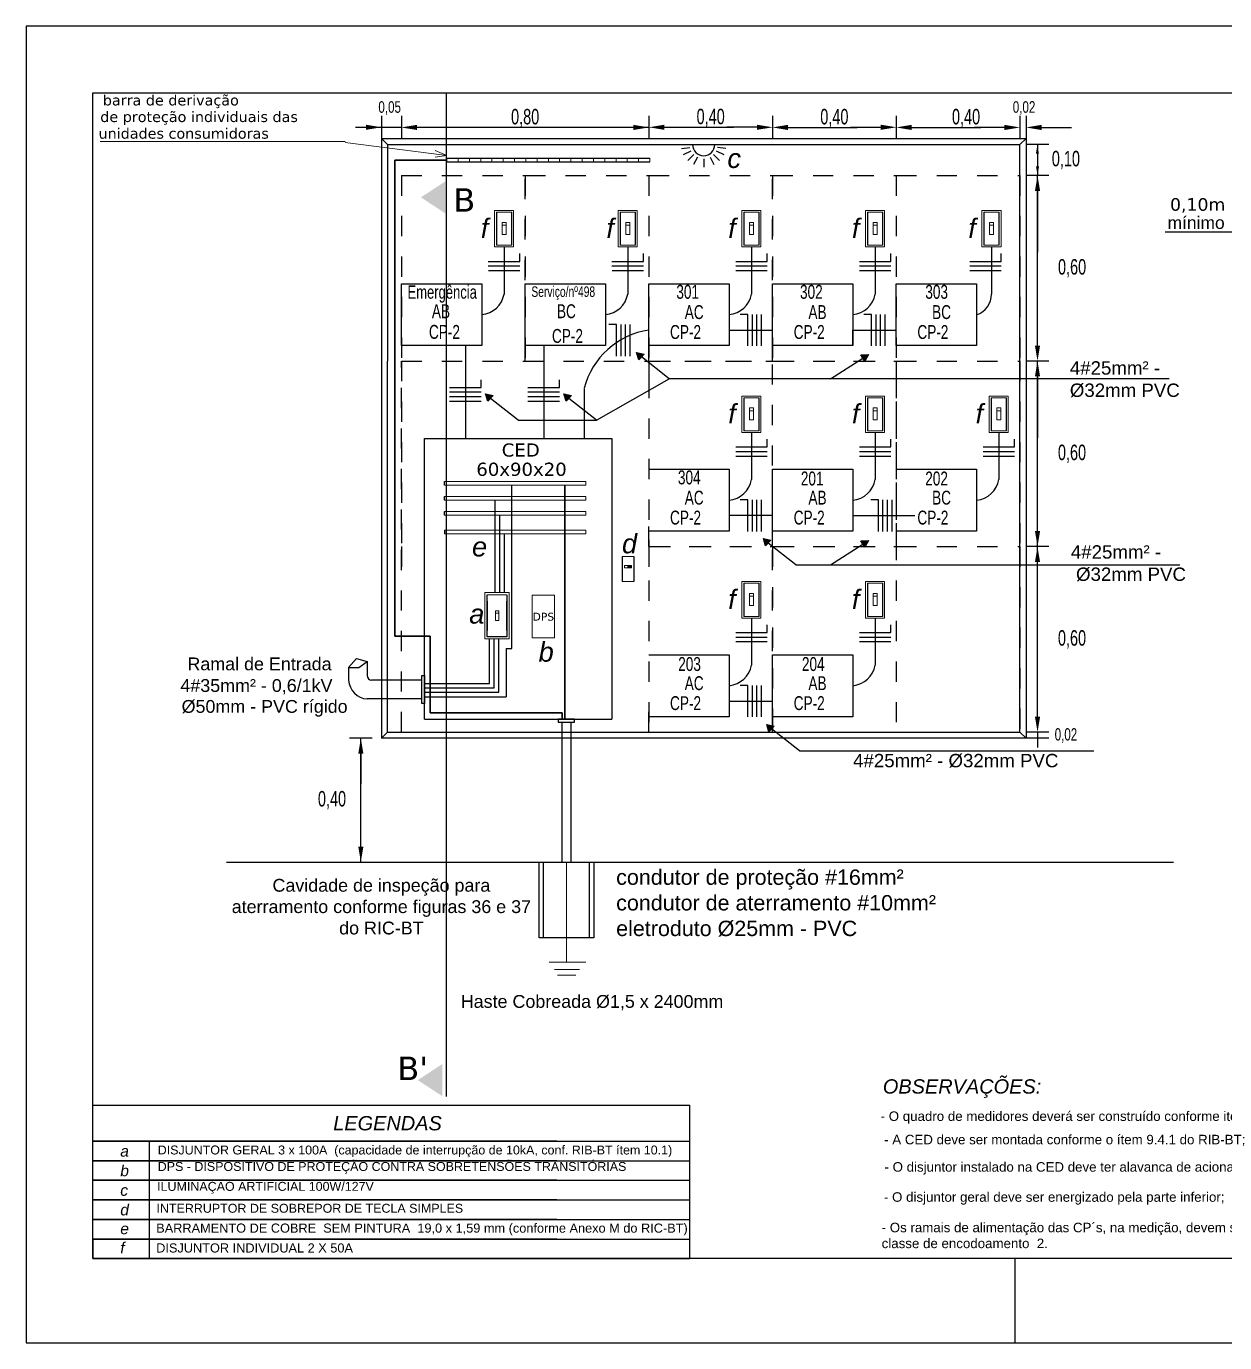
# Model space of a CAD drawing. Header units: millimetres. Extents: x 634 to 830, y -342 to -254.
# Drawn here: x 760.82 to 766.74, y -319.77 to -313.27 of the extents above; entities that cross this region are included whole.
import ezdxf

# ---------------------------------------------------------------- set-up
doc = ezdxf.new("R2010")
doc.units = ezdxf.units.MM
doc.linetypes.add('ACAD_ISO07W100', pattern=[3, 0, -3])
doc.linetypes.add('ACAD_ISO10W100', pattern=[18, 12, -3, 0, -3])
for name, color, linetype in [('ALTERAÇÕES', 6, 'Continuous'), ('ALVENARIA', 5, 'Continuous'), ('caixas', 3, 'Continuous'), ('DIVISA', 1, 'Continuous'), ('ELÉTRICA', 7, 'Continuous'), ('ESTRADA', 1, 'Continuous'), ('FONE', 6, 'Continuous'), ('FORMATO', 5, 'Continuous'), ('INFORM', 4, 'Continuous'), ('LPROJETO', 7, 'ACAD_ISO07W100'), ('MEIOFIO', 2, 'Continuous'), ('PENA01', 1, 'Continuous'), ('PENA6', 5, 'Continuous'), ('Pl-fone´TV-alarme', 3, 'Continuous'), ('TEXTO', 2, 'Continuous')]:
    doc.layers.add(name, color=color, linetype=linetype)
doc.styles.add('ISO9', font='simplex')
doc.styles.add('ROMANS', font='', dxfattribs={"width": 0.7, "height": 0.8})
doc.styles.get("Standard").update_dxf_attribs({"font": 'verdana.ttf'})
doc.styles.get('ROMANS').set_extended_font_data('Benguiat Frisky')

msp = doc.modelspace()

# ---------------------------------------------------------------- hatches: boundary and pattern name
at = {"layer": 'DIVISA', "linetype": 'ACAD_ISO10W100'}
for points in [[(763.8321, -314.879), (763.8693, -314.8874), (763.8435, -314.9154)], [(764.9777, -314.8888), (764.9599, -314.9225), (764.9396, -314.8903)], [(763.0863, -315.0835), (763.1235, -315.0918), (763.0977, -315.1199)], [(763.4737, -315.0835), (763.5109, -315.0918), (763.4851, -315.1199)], [(764.4584, -315.7979), (764.4956, -315.8062), (764.4698, -315.8342)], [(764.9777, -315.8076), (764.9599, -315.8413), (764.9396, -315.8091)], [(764.4749, -316.7159), (764.5121, -316.7243), (764.4863, -316.7523)]]:
    msp.add_hatch(color=7, dxfattribs=at).paths.add_polyline_path(points)
at = {"layer": 'ELÉTRICA'}
msp.add_hatch(color=7, dxfattribs=at).paths.add_polyline_path([(763.8065, -315.931), (763.7898, -315.931), (763.7898, -315.9421), (763.8065, -315.9421)])
at = {"layer": 'PENA6'}
for points in [[(762.7675, -314.1133), (762.8887, -314.1929), (762.8887, -314.0337)], [(762.7518, -318.4723), (762.873, -318.5519), (762.873, -318.3927)]]:
    msp.add_hatch(color=253, dxfattribs=at).paths.add_polyline_path(points)

# ---------------------------------------------------------------- linework, layer by layer
at = {"color": 253}
msp.add_line((762.8917, -313.596), (762.8917, -318.5538), dxfattribs=at)
at = {"color": 7}
for p, q in [((762.5719, -313.7114), (762.5719, -313.8245)), ((762.5719, -313.7114), (762.5719, -313.8245)), ((762.6712, -313.7114), (762.6712, -313.8245)), ((762.6712, -313.7114), (762.6712, -313.8245)), ((763.8929, -313.7107), (763.8929, -313.8238)), ((764.5037, -313.7107), (764.5037, -313.8238)), ((765.1146, -313.7107), (765.1146, -313.8238)), ((765.7254, -313.7114), (765.7254, -313.8245)), ((765.7254, -313.7114), (765.7254, -313.8245)), ((765.7254, -313.7114), (765.7254, -313.8245)), ((765.756, -313.7114), (765.756, -313.8245)), ((762.5719, -313.822), (762.5719, -316.7846)), ((762.5719, -313.822), (765.756, -313.822)), ((763.8929, -313.7687), (762.7476, -313.768)), ((763.9693, -313.7672), (764.311, -313.7672)), ((764.4274, -313.7672), (764.2788, -313.7672)), ((764.5801, -313.768), (764.9219, -313.768)), ((765.0382, -313.768), (764.8896, -313.768)), ((765.1909, -313.768), (765.5327, -313.768)), ((765.6491, -313.768), (765.5005, -313.768)), ((765.756, -313.822), (765.756, -316.7846)), ((765.8323, -313.768), (765.9809, -313.768)), ((762.6024, -313.8525), (763.2821, -313.8525)), ((763.2821, -313.8525), (763.8929, -313.8525)), ((763.8929, -313.8525), (764.5037, -313.8525)), ((764.0548, -313.8728), (764.0955, -313.8663)), ((764.0647, -313.9024), (764.1015, -313.8837)), ((764.2262, -313.8837), (764.263, -313.9024)), ((764.2729, -313.8728), (764.2322, -313.8663)), ((764.5037, -313.8525), (765.1146, -313.8525)), ((765.1146, -313.8525), (765.7254, -313.8525)), ((765.7254, -316.754), (765.7254, -313.8525)), ((765.8684, -313.8525), (765.7553, -313.8525)), ((765.8684, -313.8525), (765.7553, -313.8525)), ((765.8684, -313.8525), (765.7553, -313.8525)), ((765.8125, -313.8525), (765.8125, -314.0052)), ((762.8953, -313.9199), (763.898, -313.9199)), ((762.8953, -313.9379), (763.898, -313.9379)), ((764.1146, -313.9018), (764.0854, -313.931)), ((764.1326, -313.9148), (764.1139, -313.9516)), ((764.1639, -313.9222), (764.1639, -313.9635)), ((764.1951, -313.9148), (764.2138, -313.9516)), ((764.2131, -313.9018), (764.2423, -313.931)), ((765.8125, -313.9289), (765.8125, -314.0052)), ((765.8691, -314.0052), (765.756, -314.0052)), ((765.8691, -314.0052), (765.756, -314.0052)), ((765.8125, -314.8451), (765.8125, -314.0052)), ((765.8125, -314.0816), (765.8125, -314.1579)), ((765.8125, -314.0816), (765.8125, -314.3843)), ((763.1777, -314.3583), (763.1777, -314.5906)), ((763.7886, -314.3583), (763.7886, -314.5906)), ((764.3994, -314.3583), (764.3994, -314.5906)), ((765.0103, -314.3583), (765.0103, -314.5906)), ((765.5852, -314.3583), (765.5852, -314.5906)), ((762.6712, -314.8451), (762.6712, -314.5397)), ((762.6712, -314.5397), (763.0683, -314.5397)), ((762.6712, -314.8451), (762.6712, -314.5397)), ((763.0683, -314.5397), (763.0683, -314.8451)), ((763.2821, -314.8451), (763.2821, -314.5397)), ((763.2821, -314.5397), (763.6791, -314.5397)), ((763.6791, -314.5397), (763.6791, -314.8451)), ((763.8929, -314.8451), (763.8929, -314.5397)), ((763.8929, -314.5397), (764.2899, -314.5397)), ((764.2899, -314.5397), (764.2899, -314.8451)), ((764.5037, -314.8451), (764.5037, -314.5397)), ((764.5037, -314.5397), (764.9008, -314.5397)), ((764.9008, -314.5397), (764.9008, -314.8451)), ((765.1146, -314.8451), (765.1146, -314.5397)), ((765.1146, -314.5397), (765.5116, -314.5397)), ((765.5116, -314.5397), (765.5116, -314.8451)), ((765.7254, -314.8451), (765.7254, -314.5397)), ((765.7254, -314.8451), (765.7254, -314.5397)), ((764.2899, -314.7688), (764.5037, -314.7688)), ((764.9008, -314.8451), (764.9008, -314.7688)), ((764.9008, -314.7688), (765.1146, -314.7688)), ((763.0683, -314.8451), (762.6712, -314.8451)), ((762.9867, -314.8451), (762.9867, -315.3033)), ((763.6791, -314.8451), (763.2821, -314.8451)), ((763.3737, -314.8451), (763.3737, -315.3033)), ((764.2899, -314.8451), (763.8929, -314.8451)), ((764.9008, -314.8451), (764.5037, -314.8451)), ((765.5116, -314.8451), (765.1146, -314.8451)), ((765.5116, -314.8451), (765.4353, -314.8451)), ((765.8691, -314.9215), (765.756, -314.9215)), ((765.8125, -315.8378), (765.8125, -314.9215)), ((765.8125, -314.9978), (765.8125, -315.3005)), ((763.5737, -315.0563), (763.5737, -315.3033)), ((762.7856, -315.3033), (763.71, -315.3033)), ((762.7856, -315.3033), (763.71, -315.3033)), ((763.7103, -315.3033), (763.7103, -316.6777)), ((763.7103, -315.3033), (763.7103, -316.6899)), ((764.3994, -315.2746), (764.3994, -315.5068)), ((765.0103, -315.2746), (765.0103, -315.5068)), ((765.6211, -315.2746), (765.6211, -315.5068)), ((762.8843, -315.5344), (762.8843, -315.516)), ((763.8929, -315.456), (764.2899, -315.456)), ((764.2899, -315.456), (764.2899, -315.7614)), ((764.5037, -315.7614), (764.5037, -315.456)), ((764.5037, -315.456), (764.9008, -315.456)), ((764.9008, -315.456), (764.9008, -315.7614)), ((765.1146, -315.456), (765.5116, -315.456)), ((765.5116, -315.456), (765.5116, -315.7614)), ((765.7254, -315.7614), (765.7254, -315.456)), ((762.8843, -315.6083), (762.8843, -315.59)), ((762.8843, -315.6823), (762.8843, -315.6639)), ((764.5037, -315.685), (764.2899, -315.685)), ((764.9008, -315.685), (765.2059, -315.685)), ((762.8843, -315.7562), (762.8843, -315.7746)), ((764.2899, -315.7614), (763.8929, -315.7614)), ((764.9008, -315.7614), (764.5037, -315.7614)), ((765.5116, -315.7614), (765.1146, -315.7614)), ((765.8691, -315.8378), (765.756, -315.8378)), ((765.8125, -316.6777), (765.8125, -315.8378)), ((763.8182, -315.8874), (763.8182, -316.0099)), ((763.7898, -315.931), (763.7898, -315.9421)), ((764.6197, -315.928), (766.5151, -315.928)), ((764.3994, -316.1908), (764.3994, -316.4231)), ((765.0103, -316.1908), (765.0103, -316.4231)), ((762.41, -316.4346), (762.4493, -316.3907)), ((762.4493, -316.3907), (762.5025, -316.4052)), ((762.4606, -316.4346), (762.5025, -316.4052)), ((763.8929, -316.3722), (764.2899, -316.3722)), ((764.2899, -316.3722), (764.2899, -316.6777)), ((764.5037, -316.6777), (764.5037, -316.3722)), ((764.5037, -316.3722), (764.9008, -316.3722)), ((764.9008, -316.3722), (764.9008, -316.6777)), ((765.7254, -316.6777), (765.7254, -316.3722)), ((762.41, -316.4346), (762.4606, -316.4346)), ((764.2899, -316.6013), (764.5037, -316.6013)), ((765.8125, -316.6777), (765.8125, -316.6013)), ((764.2899, -316.6777), (763.8929, -316.6777)), ((764.9008, -316.6777), (764.5037, -316.6777)), ((762.7856, -316.6899), (763.7103, -316.6899)), ((762.5271, -316.7846), (762.414, -316.7846)), ((762.5271, -316.7846), (762.414, -316.7846)), ((762.5271, -316.7846), (762.414, -316.7846)), ((762.5271, -316.7846), (762.414, -316.7846)), ((762.4706, -317.3954), (762.4706, -316.7846)), ((765.756, -316.7846), (762.5719, -316.7846)), ((762.6024, -316.754), (763.8929, -316.754)), ((763.2821, -316.754), (763.8929, -316.754)), ((763.8855, -316.754), (763.8931, -316.754)), ((765.1146, -316.754), (765.7254, -316.754)), ((765.8691, -316.754), (765.756, -316.754)), ((765.8691, -316.7846), (765.756, -316.7846)), ((765.8125, -316.754), (765.8125, -316.8304)), ((762.4706, -316.8609), (762.4706, -316.9373)), ((762.4706, -316.8609), (762.4706, -317.0095)), ((764.6362, -316.8461), (766.0905, -316.8461)), ((761.8078, -317.3954), (766.4842, -317.3954)), ((763.3519, -317.7695), (763.3519, -317.3954)), ((763.3729, -317.7695), (763.3729, -317.3954)), ((763.6001, -317.7695), (763.6001, -317.3954)), ((763.6212, -317.3954), (763.6212, -317.7695)), ((763.6212, -317.7695), (763.3519, -317.7695)), ((761.1474, -318.774), (761.1474, -318.5958)), ((761.1474, -318.5958), (764.0961, -318.5958)), ((763.4381, -318.774), (761.1474, -318.774)), ((761.1474, -318.774), (764.0961, -318.774)), ((761.1474, -318.8706), (761.1474, -318.774)), ((761.4244, -318.774), (761.4244, -319.3475)), ((763.4381, -318.8706), (761.1474, -318.8706)), ((761.1474, -318.8706), (764.0961, -318.8706)), ((761.1474, -318.9672), (761.1474, -318.8706)), ((763.4381, -318.9672), (761.1474, -318.9672)), ((761.1474, -318.9672), (764.0961, -318.9672)), ((761.1474, -319.0638), (761.1474, -318.9672)), ((763.4381, -319.0638), (761.1474, -319.0638)), ((761.1474, -319.0638), (764.0961, -319.0638)), ((761.1474, -319.1604), (761.1474, -319.0638)), ((763.4381, -319.1604), (761.1474, -319.1604)), ((761.1474, -319.1604), (764.0961, -319.1604)), ((761.1474, -319.257), (761.1474, -319.1604)), ((763.4381, -319.257), (761.1474, -319.257)), ((761.1474, -319.257), (764.0961, -319.257)), ((761.1474, -319.257), (761.1474, -319.3536)), ((761.1474, -319.3536), (764.0961, -319.3536))]:
    msp.add_line(p, q, dxfattribs=at)
at = {"color": 0}
for p, q in [((762.6712, -313.768), (762.4441, -313.768)), ((765.7254, -313.8525), (765.756, -313.822)), ((763.635, -315.2137), (763.9935, -315.0092)), ((766.4628, -315.0092), (763.9935, -315.0092)), ((763.2477, -315.2137), (763.635, -315.2137)), ((762.5719, -316.7846), (762.6024, -316.754)), ((765.7254, -316.754), (765.756, -316.7846))]:
    msp.add_line(p, q, dxfattribs=at)
at = {"color": 7, "linetype": 'Continuous', "ltscale": 0.005}
for p in [(762.6024, -313.8525), (762.6024, -316.754)]:
    msp.add_line(p, (762.6024, -314.9215), dxfattribs=at)
at = {"color": 7, "lineweight": 30}
for p, q in [((762.6387, -316.2804), (762.6387, -313.9289)), ((762.6387, -313.9289), (762.8959, -313.9289)), ((762.8128, -316.2804), (762.6387, -316.2804)), ((762.8128, -316.6584), (762.8128, -316.2804)), ((762.8128, -316.6584), (763.4653, -316.6584)), ((763.4649, -316.6584), (763.4649, -316.6899))]:
    msp.add_line(p, q, dxfattribs=at)
at = {"color": 7, "linetype": 'ACAD_ISO07W100', "ltscale": 0.005}
for p, q in [((762.6712, -314.0052), (763.2821, -314.0052)), ((762.6712, -314.0052), (762.6712, -314.9215)), ((763.2821, -314.9215), (763.2821, -314.0052)), ((763.2821, -314.0052), (763.2821, -314.9215)), ((763.2821, -314.0052), (763.8929, -314.0052)), ((763.8929, -314.0052), (763.8929, -316.754)), ((763.8929, -314.0052), (764.5037, -314.0052)), ((764.5037, -314.9215), (764.5037, -314.0052)), ((764.5037, -314.0052), (764.5037, -314.9215)), ((764.5037, -314.0052), (765.1146, -314.0052)), ((765.1146, -314.0052), (765.1146, -316.754)), ((765.1146, -314.0052), (765.7254, -314.0052)), ((765.7254, -314.0052), (765.7254, -314.9215)), ((762.6712, -316.754), (762.6712, -314.9215)), ((762.6712, -314.9215), (762.6712, -315.8378)), ((762.6712, -314.9215), (764.5037, -314.9215)), ((763.8929, -314.9215), (764.5037, -314.9215)), ((763.8929, -314.9215), (764.5037, -314.9215)), ((763.9003, -314.9215), (764.5111, -314.9215)), ((764.5037, -314.9215), (765.1146, -314.9215)), ((764.5037, -314.9215), (765.1146, -314.9215)), ((764.5037, -315.8378), (764.5037, -314.9215)), ((764.5111, -314.9215), (765.122, -314.9215)), ((765.1146, -314.9215), (765.7254, -314.9215)), ((765.1146, -314.9215), (765.1146, -315.8378)), ((765.7254, -315.8378), (765.7254, -314.9215)), ((765.7254, -314.9215), (765.7254, -315.8378)), ((763.8929, -315.8378), (764.5037, -315.8378)), ((763.8929, -315.8378), (764.5037, -315.8378)), ((763.8929, -315.8378), (764.5037, -315.8378)), ((763.9003, -315.8378), (764.5111, -315.8378)), ((764.5037, -315.8378), (765.1146, -315.8378)), ((764.5037, -316.754), (764.5037, -315.8378)), ((764.5037, -315.8378), (765.1146, -315.8378)), ((764.5037, -315.8378), (764.5037, -316.754)), ((764.5111, -315.8378), (765.1146, -315.8378)), ((765.1146, -315.8378), (765.7254, -315.8378)), ((765.1146, -315.8378), (765.7254, -315.8378)), ((765.7254, -316.754), (765.7254, -315.8378)), ((765.7254, -315.8378), (765.7254, -316.754))]:
    msp.add_line(p, q, dxfattribs=at)
at = {"color": 7, "linetype": 'ACAD_ISO07W100'}
for p, q in [((763.8929, -314.9215), (763.8929, -314.0052)), ((763.8929, -314.0052), (763.8929, -314.9215)), ((763.8929, -315.8378), (763.8929, -314.9215)), ((763.8929, -314.9215), (763.8929, -315.8378)), ((762.6712, -315.8378), (762.6712, -316.754)), ((762.6712, -315.8378), (762.6712, -316.754)), ((763.8929, -316.754), (763.8929, -315.8378)), ((763.8929, -315.8378), (763.8929, -316.754)), ((763.8929, -316.754), (764.5037, -316.754)), ((763.9003, -316.754), (764.5111, -316.754)), ((764.5037, -316.754), (765.1146, -316.754))]:
    msp.add_line(p, q, dxfattribs=at)
at = {"color": 7, "linetype": 'Continuous'}
for p, q in [((763.8929, -316.754), (764.5037, -316.754)), ((764.5111, -316.754), (765.7254, -316.754))]:
    msp.add_line(p, q, dxfattribs=at)
msp.add_line((764.0961, -319.3536), (764.0961, -318.5958))
at = {"color": 7}
for centre, radius, start, end in [((764.1639, -313.8525), 0.0551, 180, 0), ((763.9485, -315.1514), 0.3866, 98.26566, 165.75736)]:
    msp.add_arc(centre, radius, start, end, dxfattribs=at)
for points in [[(762.4956, -313.7545), (762.4956, -313.7799), (762.5719, -313.7672)], [(762.7476, -313.7552), (762.7476, -313.7807), (762.6712, -313.768)], [(763.8165, -313.7552), (763.8165, -313.7807), (763.8929, -313.768)], [(763.9693, -313.7545), (763.9693, -313.7799), (763.8929, -313.7672)], [(764.4274, -313.7545), (764.4274, -313.7799), (764.5037, -313.7672)], [(764.5801, -313.7552), (764.5801, -313.7807), (764.5037, -313.768)], [(765.0382, -313.7545), (765.0382, -313.7799), (765.1146, -313.7672)], [(765.1909, -313.7552), (765.1909, -313.7807), (765.1146, -313.768)], [(765.6491, -313.7552), (765.6491, -313.7807), (765.7254, -313.768)], [(765.8323, -313.7552), (765.8323, -313.7807), (765.756, -313.768)], [(765.8323, -313.7552), (765.8323, -313.7807), (765.756, -313.768)], [(765.8042, -313.8983), (765.8195, -313.8983), (765.8119, -313.8525)], [(765.7998, -314.0816), (765.8252, -314.0816), (765.8125, -314.0052)], [(765.7998, -314.0816), (765.8252, -314.0816), (765.8125, -314.0052)], [(765.8049, -313.9594), (765.8201, -313.9594), (765.8125, -314.0052)], [(765.7998, -314.8451), (765.8252, -314.8451), (765.8125, -314.9215)], [(765.7998, -314.9978), (765.8252, -314.9978), (765.8125, -314.9215)], [(765.7998, -315.7614), (765.8252, -315.7614), (765.8125, -315.8378)], [(765.7998, -315.9141), (765.8252, -315.9141), (765.8125, -315.8378)], [(765.7998, -316.6777), (765.8252, -316.6777), (765.8125, -316.754)], [(765.7998, -316.6777), (765.8252, -316.6777), (765.8125, -316.754)], [(762.4579, -316.8609), (762.4833, -316.8609), (762.4706, -316.7846)], [(762.4579, -316.8609), (762.4833, -316.8609), (762.4706, -316.7846)], [(762.4579, -317.319), (762.4833, -317.319), (762.4706, -317.3954)]]:
    msp.add_solid(points, dxfattribs=at)
at = {"layer": 'ALTERAÇÕES', "color": 7, "linetype": 'Continuous', "lineweight": 20, "ltscale": 0.05}
msp.add_line((763.4869, -317.8896), (763.487, -317.3946), dxfattribs=at)
at = {"layer": 'ALVENARIA', "color": 7}
for p, q in [((763.2167, -316.3402), (763.2167, -315.5344)), ((763.1348, -316.0652), (763.1348, -315.6083)), ((763.1576, -316.0652), (763.1576, -315.6823)), ((763.1796, -316.0652), (763.1796, -315.7746)), ((763.095, -316.2831), (763.0948, -316.2831)), ((763.1914, -316.2831), (763.095, -316.2831)), ((763.1066, -316.5146), (763.1066, -316.2936)), ((763.1286, -316.536), (763.1286, -316.2936)), ((763.1514, -316.5573), (763.1514, -316.2936)), ((763.188, -316.3402), (763.2167, -316.3402)), ((762.7856, -316.5146), (763.1066, -316.5146)), ((762.7856, -316.536), (763.1286, -316.536)), ((762.7856, -316.5573), (763.1514, -316.5573)), ((762.7856, -316.58), (763.188, -316.58))]:
    msp.add_line(p, q, dxfattribs=at)
at = {"layer": 'ALVENARIA', "color": 7, "lineweight": 30}
msp.add_line((763.4775, -316.6899), (763.4775, -315.5344), dxfattribs=at)
at = {"layer": 'caixas', "color": 7, "linetype": 'Continuous', "lineweight": 20, "ltscale": 0.05}
for p, q in [((763.14, -314.1867), (763.2159, -314.1867)), ((763.7508, -314.1867), (763.8267, -314.1867)), ((764.3617, -314.1867), (764.4376, -314.1867)), ((764.9725, -314.1867), (765.0484, -314.1867)), ((765.5474, -314.1867), (765.6233, -314.1867)), ((763.1686, -314.2509), (763.1883, -314.2509)), ((763.7795, -314.2509), (763.7991, -314.2509)), ((764.3903, -314.2509), (764.41, -314.2509)), ((765.0012, -314.2509), (765.0208, -314.2509)), ((765.5761, -314.2509), (765.5957, -314.2509)), ((763.14, -314.35), (763.2159, -314.35)), ((763.7508, -314.35), (763.8267, -314.35)), ((764.3617, -314.35), (764.4376, -314.35)), ((764.9725, -314.35), (765.0484, -314.35)), ((765.5474, -314.35), (765.6233, -314.35)), ((764.3617, -315.103), (764.4376, -315.103)), ((764.9725, -315.103), (765.0484, -315.103)), ((765.5834, -315.103), (765.6593, -315.103)), ((764.3903, -315.1671), (764.41, -315.1671)), ((765.0012, -315.1671), (765.0208, -315.1671)), ((765.612, -315.1671), (765.6316, -315.1671)), ((764.3617, -315.2663), (764.4376, -315.2663)), ((764.9725, -315.2663), (765.0484, -315.2663)), ((765.5834, -315.2663), (765.6593, -315.2663)), ((762.8843, -315.516), (763.5824, -315.516)), ((763.5824, -315.516), (763.5824, -315.5344)), ((763.5824, -315.5344), (762.8843, -315.5344)), ((762.8843, -315.59), (763.5824, -315.59)), ((763.5824, -315.6083), (762.8843, -315.6083)), ((763.5824, -315.59), (763.5824, -315.6083)), ((762.8843, -315.6639), (763.5824, -315.6639)), ((763.5824, -315.6823), (762.8843, -315.6823)), ((763.5824, -315.6639), (763.5824, -315.6823)), ((762.8843, -315.7562), (763.5824, -315.7562)), ((763.5824, -315.7746), (762.8843, -315.7746)), ((763.5824, -315.7562), (763.5824, -315.7746)), ((763.7613, -315.8874), (763.8182, -315.8874)), ((763.7613, -316.0099), (763.8182, -316.0099)), ((764.3617, -316.0192), (764.4376, -316.0192)), ((764.9725, -316.0192), (765.0484, -316.0192)), ((763.1914, -316.0757), (763.095, -316.0757)), ((764.3903, -316.0834), (764.41, -316.0834)), ((765.0012, -316.0834), (765.0208, -316.0834)), ((763.1514, -316.167), (763.1355, -316.167)), ((764.3617, -316.1825), (764.4376, -316.1825)), ((764.9725, -316.1825), (765.0484, -316.1825))]:
    msp.add_line(p, q, dxfattribs=at)
at = {"layer": 'caixas', "color": 7, "linetype": 'Continuous'}
for p, q in [((763.14, -314.1867), (763.14, -314.35)), ((763.2159, -314.35), (763.2159, -314.1867)), ((763.7508, -314.1867), (763.7508, -314.35)), ((763.8267, -314.35), (763.8267, -314.1867)), ((764.3617, -314.1867), (764.3617, -314.35)), ((764.4376, -314.35), (764.4376, -314.1867)), ((764.9725, -314.1867), (764.9725, -314.35)), ((765.0484, -314.35), (765.0484, -314.1867)), ((765.5474, -314.1867), (765.5474, -314.35)), ((765.6233, -314.35), (765.6233, -314.1867)), ((764.3617, -315.103), (764.3617, -315.2663)), ((764.4376, -315.2663), (764.4376, -315.103)), ((764.9725, -315.103), (764.9725, -315.2663)), ((765.0484, -315.2663), (765.0484, -315.103)), ((765.5834, -315.103), (765.5834, -315.2663)), ((765.6593, -315.2663), (765.6593, -315.103)), ((763.7613, -315.8874), (763.7613, -316.0099)), ((764.3617, -316.0192), (764.3617, -316.1825)), ((764.4376, -316.1825), (764.4376, -316.0192)), ((764.9725, -316.0192), (764.9725, -316.1825)), ((765.0484, -316.1825), (765.0484, -316.0192)), ((763.095, -316.2831), (763.095, -316.0757)), ((763.1914, -316.0757), (763.1914, -316.2831))]:
    msp.add_line(p, q, dxfattribs=at)
at = {"layer": 'caixas', "color": 7, "linetype": 'Continuous', "ltscale": 0.18}
for p, q in [((762.7856, -316.6899), (762.7856, -315.3033)), ((762.8627, -315.3033), (763.71, -315.3033)), ((763.095, -316.1078), (763.095, -316.2524)), ((763.1914, -316.2524), (763.1914, -316.1078)), ((763.4627, -316.704), (763.4627, -317.3954)), ((763.5085, -316.704), (763.5085, -317.3954))]:
    msp.add_line(p, q, dxfattribs=at)
at = {"layer": 'caixas', "color": 7, "ltscale": 0.18}
for p, q in [((762.5025, -316.4052), (762.5025, -316.4745)), ((762.41, -316.4346), (762.41, -316.4976)), ((762.7086, -316.4976), (762.5228, -316.4976)), ((762.7716, -316.4976), (762.7086, -316.4976)), ((762.7086, -316.5901), (762.5025, -316.5901)), ((762.7716, -316.5901), (762.7086, -316.5901))]:
    msp.add_line(p, q, dxfattribs=at)
at = {"layer": 'caixas', "color": 7, "linetype": 'Continuous', "lineweight": 20, "ltscale": 0.05}
for points in [[(763.1306, -314.3583), (763.2249, -314.3583), (763.2249, -314.1784), (763.1306, -314.1784)], [(763.7415, -314.3583), (763.8357, -314.3583), (763.8357, -314.1784), (763.7415, -314.1784)], [(764.3523, -314.3583), (764.4465, -314.3583), (764.4465, -314.1784), (764.3523, -314.1784)], [(764.9632, -314.3583), (765.0574, -314.3583), (765.0574, -314.1784), (764.9632, -314.1784)], [(765.5381, -314.3583), (765.6323, -314.3583), (765.6323, -314.1784), (765.5381, -314.1784)], [(763.1686, -314.2366), (763.1883, -314.2366), (763.1883, -314.296), (763.1686, -314.296)], [(763.7795, -314.2366), (763.7991, -314.2366), (763.7991, -314.296), (763.7795, -314.296)], [(764.3903, -314.2366), (764.41, -314.2366), (764.41, -314.296), (764.3903, -314.296)], [(765.0012, -314.2366), (765.0208, -314.2366), (765.0208, -314.296), (765.0012, -314.296)], [(765.5761, -314.2366), (765.5957, -314.2366), (765.5957, -314.296), (765.5761, -314.296)], [(764.3523, -315.2746), (764.4465, -315.2746), (764.4465, -315.0947), (764.3523, -315.0947)], [(764.9632, -315.2746), (765.0574, -315.2746), (765.0574, -315.0947), (764.9632, -315.0947)], [(765.574, -315.2746), (765.6682, -315.2746), (765.6682, -315.0947), (765.574, -315.0947)], [(764.3903, -315.1528), (764.41, -315.1528), (764.41, -315.2122), (764.3903, -315.2122)], [(765.0012, -315.1528), (765.0208, -315.1528), (765.0208, -315.2122), (765.0012, -315.2122)], [(765.612, -315.1528), (765.6316, -315.1528), (765.6316, -315.2122), (765.612, -315.2122)], [(763.8065, -315.931), (763.8065, -315.9421), (763.773, -315.9421), (763.773, -315.931)], [(764.3523, -316.1908), (764.4465, -316.1908), (764.4465, -316.0109), (764.3523, -316.0109)], [(764.9632, -316.1908), (765.0574, -316.1908), (765.0574, -316.0109), (764.9632, -316.0109)], [(763.2033, -316.2936), (763.0836, -316.2936), (763.0836, -316.0652), (763.2033, -316.0652)], [(763.3165, -316.2883), (763.4268, -316.2883), (763.4268, -316.0777), (763.3165, -316.0777)], [(764.3903, -316.0691), (764.41, -316.0691), (764.41, -316.1285), (764.3903, -316.1285)], [(765.0012, -316.0691), (765.0208, -316.0691), (765.0208, -316.1285), (765.0012, -316.1285)], [(763.1514, -316.1554), (763.1355, -316.1554), (763.1355, -316.2034), (763.1514, -316.2034)]]:
    msp.add_lwpolyline(points, close=True, dxfattribs=at)
at = {"layer": 'caixas', "color": 7, "ltscale": 0.18}
msp.add_lwpolyline([(762.7856, -316.4748), (762.7856, -316.6129), (762.7716, -316.6129), (762.7716, -316.4748)], close=True, dxfattribs=at)
at = {"layer": 'caixas', "color": 7, "linetype": 'Continuous', "ltscale": 0.18}
msp.add_lwpolyline([(763.5254, -316.6899), (763.4451, -316.6899), (763.4451, -316.704), (763.5254, -316.704)], close=True, dxfattribs=at)
at = {"layer": 'DIVISA', "color": 7, "linetype": 'Continuous', "ltscale": 0.18}
for p, q in [((764.7894, -315.0092), (764.9505, -314.9076)), ((764.7894, -315.928), (764.9505, -315.8264))]:
    msp.add_line(p, q, dxfattribs=at)
for points in [[(763.8321, -314.879), (763.8693, -314.8874), (763.8435, -314.9154)], [(764.9777, -314.8888), (764.9599, -314.9225), (764.9396, -314.8903)], [(763.0863, -315.0835), (763.1235, -315.0918), (763.0977, -315.1199)], [(763.4737, -315.0835), (763.5109, -315.0918), (763.4851, -315.1199)], [(764.4584, -315.7979), (764.4956, -315.8062), (764.4698, -315.8342)], [(764.9777, -315.8076), (764.9599, -315.8413), (764.9396, -315.8091)], [(764.4749, -316.7159), (764.5121, -316.7243), (764.4863, -316.7523)]]:
    msp.add_lwpolyline(points, close=True, dxfattribs=at)
at = {"layer": 'ESTRADA', "color": 7}
for p, q in [((763.9935, -315.0092), (763.8564, -314.9014)), ((763.2477, -315.2137), (763.1106, -315.1058)), ((763.635, -315.2137), (763.498, -315.1058)), ((764.6197, -315.928), (764.4827, -315.8202)), ((764.6362, -316.8461), (764.4992, -316.7383))]:
    msp.add_line(p, q, dxfattribs=at)
at = {"layer": 'FONE', "color": 7, "linetype": 'Continuous', "lineweight": 20, "ltscale": 0.05}
for p, q in [((763.4919, -317.8896), (763.4013, -317.8896)), ((763.5314, -317.8896), (763.4408, -317.8896)), ((763.4919, -317.8896), (763.5825, -317.8896)), ((763.4919, -317.8896), (763.5825, -317.8896)), ((763.5169, -317.9262), (763.4263, -317.9262)), ((763.4419, -317.9542), (763.5325, -317.9542)), ((763.4774, -317.9262), (763.5502, -317.9262))]:
    msp.add_line(p, q, dxfattribs=at)
at = {"layer": 'FORMATO', "color": 7, "linetype": 'Continuous'}
msp.add_line((765.7029, -319.7689), (765.7029, -319.3536), dxfattribs=at)
for points in [[(770.5873, -319.7689), (770.5873, -313.2687), (760.8185, -313.2687), (760.8185, -319.7689)], [(770.5873, -319.7689), (770.5873, -313.2687), (760.8185, -313.2687), (760.8185, -319.7689)], [(770.2584, -319.3536), (761.1474, -319.3536), (761.1474, -313.5976), (770.2584, -313.5976)]]:
    msp.add_lwpolyline(points, close=True, dxfattribs=at)
at = {"layer": 'INFORM', "color": 7, "linetype": 'Continuous', "lineweight": 20, "ltscale": 0.05}
for p, q in [((762.8953, -313.9199), (762.8953, -313.9379)), ((762.951, -313.9199), (762.951, -313.9379)), ((763.0067, -313.9199), (763.0067, -313.9379)), ((763.0624, -313.9199), (763.0624, -313.9379)), ((763.1182, -313.9199), (763.1182, -313.9379)), ((763.1739, -313.9199), (763.1739, -313.9379)), ((763.2296, -313.9199), (763.2296, -313.9379)), ((763.2853, -313.9199), (763.2853, -313.9379)), ((763.341, -313.9199), (763.341, -313.9379)), ((763.3967, -313.9199), (763.3967, -313.9379)), ((763.4524, -313.9199), (763.4524, -313.9379)), ((763.5081, -313.9199), (763.5081, -313.9379)), ((763.5638, -313.9199), (763.5638, -313.9379)), ((763.6195, -313.9199), (763.6195, -313.9379)), ((763.6752, -313.9199), (763.6752, -313.9379)), ((763.7309, -313.9199), (763.7309, -313.9379)), ((763.7866, -313.9199), (763.7866, -313.9379)), ((763.8423, -313.9199), (763.8423, -313.9379)), ((763.898, -313.9199), (763.898, -313.9379))]:
    msp.add_line(p, q, dxfattribs=at)
at = {"layer": 'MEIOFIO', "color": 7, "linetype": 'Continuous', "ltscale": 0.18}
for centre, radius, start, end in [((763.0566, -314.5699), 0.1229, 275.44418, 350.30704), ((763.6674, -314.5699), 0.1229, 275.44418, 350.30704), ((764.2783, -314.5699), 0.1229, 275.44418, 350.30704), ((764.8891, -314.5699), 0.1229, 275.44418, 350.30704), ((765.4779, -314.5915), 0.1073, 288.3431, 0.48989), ((764.2783, -315.4862), 0.1229, 275.44418, 350.30704), ((764.8891, -315.4862), 0.1229, 275.44418, 350.30704), ((765.5, -315.4862), 0.1229, 275.44418, 350.30704), ((764.2783, -316.4024), 0.1229, 275.44418, 350.30704), ((764.8891, -316.4024), 0.1229, 275.44418, 350.30704)]:
    msp.add_arc(centre, radius, start, end, dxfattribs=at)
at = {"layer": 'PENA01', "color": 7, "linetype": 'Continuous', "lineweight": 20, "ltscale": 0.05}
for p, q in [((762.3926, -313.8374), (761.1829, -313.8374)), ((762.3926, -313.8421), (762.8953, -313.906)), ((762.8953, -313.906), (762.8382, -313.8821)), ((762.8953, -313.906), (762.8371, -313.9142))]:
    msp.add_line(p, q, dxfattribs=at)
at = {"layer": 'PENA01', "color": 7, "linetype": 'ByBlock'}
msp.add_line((766.4432, -314.2843), (766.8069, -314.2843), dxfattribs=at)
at = {"layer": 'PENA6', "color": 7}
for p, q in [((763.2554, -314.4295), (763.2554, -314.3913)), ((763.8662, -314.4295), (763.8662, -314.3913)), ((764.4771, -314.4295), (764.4771, -314.3913)), ((765.0879, -314.4295), (765.0879, -314.3913)), ((765.6329, -314.4295), (765.6329, -314.3913)), ((763.1001, -314.4295), (763.2554, -314.4295)), ((763.1001, -314.452), (763.2554, -314.452)), ((763.1003, -314.4744), (763.2555, -314.4744)), ((763.711, -314.4295), (763.8662, -314.4295)), ((763.711, -314.452), (763.8662, -314.452)), ((763.7111, -314.4744), (763.8664, -314.4744)), ((764.3218, -314.4295), (764.4771, -314.4295)), ((764.3218, -314.452), (764.4771, -314.452)), ((764.3219, -314.4744), (764.4772, -314.4744)), ((764.9326, -314.4295), (765.0879, -314.4295)), ((764.9326, -314.452), (765.0879, -314.452)), ((764.9328, -314.4744), (765.088, -314.4744)), ((765.4777, -314.4295), (765.6329, -314.4295)), ((765.4777, -314.452), (765.6329, -314.452)), ((765.4778, -314.4744), (765.6331, -314.4744)), ((764.3817, -314.6912), (764.3436, -314.6912)), ((764.3817, -314.8464), (764.3817, -314.6912)), ((764.4042, -314.8464), (764.4042, -314.6912)), ((764.4267, -314.8464), (764.4267, -314.6912)), ((764.4492, -314.8464), (764.4492, -314.6912)), ((764.9926, -314.6912), (764.9544, -314.6912)), ((764.9926, -314.8464), (764.9926, -314.6912)), ((765.0151, -314.8464), (765.0151, -314.6912)), ((765.0375, -314.8464), (765.0375, -314.6912)), ((765.06, -314.8464), (765.06, -314.6912)), ((763.7334, -314.7419), (763.6952, -314.7419)), ((763.7334, -314.8972), (763.7334, -314.7419)), ((763.7559, -314.8972), (763.7559, -314.7419)), ((763.7783, -314.8972), (763.7783, -314.7419)), ((763.8008, -314.8972), (763.8008, -314.7419)), ((762.9091, -315.0517), (763.0644, -315.0517)), ((763.0644, -315.0517), (763.0644, -315.0136)), ((763.2961, -315.0517), (763.4514, -315.0517)), ((763.4514, -315.0517), (763.4514, -315.0136)), ((762.9091, -315.0742), (763.0644, -315.0742)), ((762.9091, -315.0967), (763.0644, -315.0967)), ((762.9091, -315.1191), (763.0644, -315.1191)), ((763.2961, -315.0742), (763.4514, -315.0742)), ((763.2961, -315.0967), (763.4514, -315.0967)), ((763.2961, -315.1191), (763.4514, -315.1191)), ((764.4771, -315.3458), (764.4771, -315.3076)), ((765.0879, -315.3458), (765.0879, -315.3076)), ((765.6987, -315.3458), (765.6987, -315.3076)), ((764.3218, -315.3458), (764.4771, -315.3458)), ((764.3218, -315.3682), (764.4771, -315.3682)), ((764.9326, -315.3458), (765.0879, -315.3458)), ((764.9326, -315.3682), (765.0879, -315.3682)), ((765.5435, -315.3458), (765.6987, -315.3458)), ((765.5435, -315.3682), (765.6987, -315.3682)), ((764.3219, -315.3907), (764.4772, -315.3907)), ((764.9328, -315.3907), (765.088, -315.3907)), ((765.5436, -315.3907), (765.6989, -315.3907)), ((764.3817, -315.6074), (764.3436, -315.6074)), ((764.3817, -315.7627), (764.3817, -315.6074)), ((764.4042, -315.7627), (764.4042, -315.6074)), ((764.4267, -315.7627), (764.4267, -315.6074)), ((764.4492, -315.7627), (764.4492, -315.6074)), ((765.0268, -315.6074), (764.9887, -315.6074)), ((765.0268, -315.7627), (765.0268, -315.6074)), ((765.0493, -315.7627), (765.0493, -315.6074)), ((765.0718, -315.7627), (765.0718, -315.6074)), ((765.0942, -315.7627), (765.0942, -315.6074)), ((764.4771, -316.262), (764.4771, -316.2239)), ((765.0879, -316.262), (765.0879, -316.2239)), ((764.3218, -316.262), (764.4771, -316.262)), ((764.3218, -316.2845), (764.4771, -316.2845)), ((764.9326, -316.262), (765.0879, -316.262)), ((764.9326, -316.2845), (765.0879, -316.2845)), ((763.188, -316.3402), (763.188, -316.58)), ((764.3221, -316.307), (764.4774, -316.307)), ((764.933, -316.307), (765.0882, -316.307)), ((764.3817, -316.5237), (764.3436, -316.5237)), ((764.3817, -316.6789), (764.3817, -316.5237)), ((764.4042, -316.6789), (764.4042, -316.5237)), ((764.4267, -316.6789), (764.4267, -316.5237)), ((764.4492, -316.6789), (764.4492, -316.5237))]:
    msp.add_line(p, q, dxfattribs=at)
at = {"layer": 'Pl-fone´TV-alarme', "color": 7}
msp.add_line((762.6024, -313.8525), (762.5719, -313.822), dxfattribs=at)
for centre, radius, start, end in [((762.5246, -316.4756), 0.0221, 177.3072, 265.43796), ((762.5095, -316.4906), 0.0997, 184.01902, 265.98098)]:
    msp.add_arc(centre, radius, start, end, dxfattribs=at)

# ---------------------------------------------------------------- texts
at = {"color": 7, "style": 'ROMANS', "width": 0.75}
for s, p in [('0,05', (762.5571, -313.6957)), ('0,02', (765.6901, -313.6957))]:
    msp.add_text(s, height=0.05727, dxfattribs=at).set_placement(p)
at = {"color": 7, "attachment_point": 5, "style": 'ROMANS'}
for s, insert, char_height in [('0,80', (763.2821, -313.7218), 0.07636), ('0,40', (764.1983, -313.721), 0.07636), ('0,40', (764.8092, -313.7218), 0.07636), ('0,40', (765.4596, -313.7218), 0.07636), ('0,10', (765.9527, -313.9289), 0.07636), ('0,60', (765.9832, -314.4634), 0.07636), ('0,60', (765.9828, -315.3796), 0.07636), ('0,60', (765.9828, -316.2959), 0.07636), ('0,02', (765.9529, -316.7707), 0.06108), ('0,40', (762.3281, -317.09), 0.07636)]:
    msp.add_mtext(s, dxfattribs=dict(at, insert=insert, char_height=char_height))
at = {"color": 7, "attachment_point": 1, "style": 'ROMANS'}
for s, insert, char_height, width in [('{\\fArial|b0|i0|c0|p34;Emergência}', (762.7012, -314.548), 0.065666, 0.007167), ('{\\fArial|b0|i0|c0|p34;Serviço/nº498}', (763.3128, -314.5529), 0.051922, 0.00943), ('{\\fArial|b0|i0|c0|p34;301}', (764.0287, -314.5455), 0.06872, 0.009407), ('{\\fArial|b0|i0|c0|p34;302}', (764.6395, -314.5455), 0.06872, 0.009407), ('{\\fArial|b0|i0|c0|p34;303}', (765.2583, -314.5455), 0.06872, 0.009407), ('{\\fArial|b0|i0|c0|p34;AB}', (762.8215, -314.6413), 0.06872, 0.009407), ('{\\fArial|b0|i0|c0|p34;BC}', (763.4391, -314.6413), 0.06872, 0.009407), ('{\\fArial|b0|i0|c0|p34;AC}', (764.0702, -314.6455), 0.06872, 0.009407), ('{\\fArial|b0|i0|c0|p34;AB}', (764.6811, -314.6455), 0.06872, 0.009407), ('{\\fArial|b0|i0|c0|p34;BC}', (765.2919, -314.6455), 0.06872, 0.009407), ('{\\fArial|b0|i0|c0|p34;CP-2}', (762.807, -314.7432), 0.06872, 0.00943), ('{\\fArial|b0|i0|c0|p34;CP-2}', (763.4146, -314.7632), 0.06872, 0.00943), ('{\\fArial|b0|i0|c0|p34;CP-2}', (763.9976, -314.7439), 0.06872, 0.00943), ('{\\fArial|b0|i0|c0|p34;CP-2}', (764.6084, -314.7439), 0.06872, 0.00943), ('{\\fArial|b0|i0|c0|p34;CP-2}', (765.2192, -314.7439), 0.06872, 0.00943), ('{\\fArial|b0|i0|c0|p34;304}', (764.0366, -315.4618), 0.06872, 0.009407), ('{\\fArial|b0|i0|c0|p34;201}', (764.6436, -315.4671), 0.06872, 0.00943), ('{\\fArial|b0|i0|c0|p34;202}', (765.258, -315.4671), 0.06872, 0.00943), ('{\\fArial|b0|i0|c0|p34;AC}', (764.0702, -315.5618), 0.06872, 0.009407), ('{\\fArial|b0|i0|c0|p34;AB}', (764.6811, -315.5618), 0.06872, 0.009407), ('{\\fArial|b0|i0|c0|p34;BC}', (765.2919, -315.5618), 0.06872, 0.009407), ('{\\fArial|b0|i0|c0|p34;CP-2}', (763.9976, -315.6602), 0.06872, 0.00943), ('{\\fArial|b0|i0|c0|p34;CP-2}', (764.6084, -315.6602), 0.06872, 0.00943), ('{\\fArial|b0|i0|c0|p34;CP-2}', (765.2192, -315.6602), 0.06872, 0.00943), ('{\\fArial|b0|i0|c0|p34;203}', (764.038, -316.3834), 0.06872, 0.00943), ('{\\fArial|b0|i0|c0|p34;204}', (764.6489, -316.3834), 0.06872, 0.00943), ('{\\fArial|b0|i0|c0|p34;AC}', (764.0702, -316.478), 0.06872, 0.009407), ('{\\fArial|b0|i0|c0|p34;AB}', (764.6811, -316.478), 0.06872, 0.009407), ('{\\fArial|b0|i0|c0|p34;CP-2}', (763.9976, -316.5764), 0.06872, 0.00943), ('{\\fArial|b0|i0|c0|p34;CP-2}', (764.6084, -316.5764), 0.06872, 0.00943)]:
    msp.add_mtext(s, dxfattribs=dict(at, insert=insert, char_height=char_height, width=width))
at = {"layer": 'DIVISA', "color": 7, "style": 'ISO9'}
for s, insert, char_height, width, attachment_point in [('{\\fArial|b0|i0|c0|p34;4#25mm² - \\PØ32mm PVC}', (765.9722, -314.9226), 0.065971, 1.354868, 1), ('{\\fArial|b0|i0|c0|p34;4#25mm² -\\P Ø32mm PVC}', (765.9772, -315.8312), 0.065971, 1.354868, 1), ('{\\fArial|b0|i0|c0|p34;\\C7;Ramal de Entrada}', (761.614, -316.3854), 0.063257, 3.181878, 1), ('{\\fArial|b0|i0|c0|p34;\\C7;4#35mm² - 0,6/1kV}', (761.5793, -316.4922), 0.063257, 3.181878, 1), ('{\\fArial|b0|i0|c0|p34;Ø50mm - PVC rígido }', (761.5853, -316.5954), 0.063257, 3.181878, 1), ('{\\fArial|b0|i0|c0|p34;4#25mm² - Ø32mm PVC}', (764.9018, -316.8615), 0.065971, 1.354868, 1), ('{\\fArial|b0|i0|c0|p34;condutor de proteção #16mm²\\Pcondutor de aterramento #10mm²\\Peletroduto Ø25mm - PVC}', (763.7316, -317.4321), 0.075899, 3.414258, 1), ('{\\fArial|b0|i0|c0|p34;\\C7;Cavidade de inspeção para aterramento conforme figuras 36 e 37 do RIC-BT}', (762.5721, -317.6162), 0.063257, 1.476, 5), ('{\\fArial|b0|i0|c0|p34;Haste Cobreada Ø1,5 x 2400mm}', (763.6124, -318.0897), 0.063257, 1.476, 5)]:
    msp.add_mtext(s, dxfattribs=dict(at, insert=insert, char_height=char_height, width=width, attachment_point=attachment_point))
at = {"layer": 'FORMATO', "color": 7, "attachment_point": 1, "style": 'ISO9'}
for s, insert, char_height, width in [('{\\fArial|b0|i0|c0|p34;- O quadro de medidores deverá ser construído conforme item 9.5 do RIC-BT;}', (765.0377, -318.6269), 0.046988, 2.620044), ('{\\fArial|b0|i0|c0|p34;- O disjuntor instalado na CED deve ter alavanca de acionamento exposta;}', (765.0569, -318.8775), 0.046988, 2.708119), ('{\\fArial|b0|i0|c0|p34;- O disjuntor geral deve ser energizado pela parte inferior;}', (765.0541, -319.0261), 0.046988, 1.91114), ('{\\fArial|b0|i0|c0|p34;INTERRUPTOR DE SOBREPOR DE TECLA SIMPLES}', (761.4613, -319.0832), 0.044051, 3.083443), ('{\\fArial|b0|i0|c0|p34;- Os ramais de alimentação das CP´s, na medição, devem ser montados com cabos classe de encodoamento  2.}', (765.0428, -319.1767), 0.0469879, 2.62006)]:
    msp.add_mtext(s, dxfattribs=dict(at, insert=insert, char_height=char_height, width=width))
at = {"layer": 'FORMATO', "color": 7, "ltscale": 0.05, "width": 6.084563, "attachment_point": 1, "style": 'ISO9'}
for s, insert, char_height in [('\\A1;{\\fArial|b0|i0|c0|p34;- A CED deve ser montada conforme o ítem 9.4.1 do RIB-BT;}', (765.0552, -318.7424), 0.046988), ('\\A1;{\\fArial|b0|i0|c0|p34;BARRAMENTO DE COBRE  SEM PINTURA  19,0 x 1,59 mm (conforme Anexo M do RIC-BT) }', (761.46, -319.1806), 0.04503), ('\\A1;{\\fArial|b0|i0|c0|p34;DISJUNTOR INDIVIDUAL 2 X 50A}', (761.46, -319.2786), 0.04503)]:
    msp.add_mtext(s, dxfattribs=dict(at, insert=insert, char_height=char_height))
at = {"layer": 'LPROJETO', "color": 7, "linetype": 'Continuous', "ltscale": 0.18}
for s, height, p in [('barra de derivação ', 0.051611, (761.1965, -313.6594)), ('de proteção individuais das', 0.051611, (761.1837, -313.7413)), ('unidades consumidoras', 0.051611, (761.1752, -313.8235)), ('0,10m', 0.06219, (766.4669, -314.1794)), ('CED', 0.06511, (763.1665, -315.3934)), ('60x90x20', 0.06511, (763.0408, -315.4885)), ('DPS', 0.03888, (763.3184, -316.2033))]:
    msp.add_text(s, height=height, dxfattribs=at).set_placement(p)
at = {"layer": 'LPROJETO', "color": 253, "linetype": 'Continuous', "ltscale": 0.18}
for s, height, p in [('B', 0.1154, (762.9272, -314.1837)), ("B'", 0.11545, (762.6504, -318.472))]:
    msp.add_text(s, height=height, dxfattribs=at).set_placement(p)
at = {"layer": 'TEXTO', "color": 7, "attachment_point": 1, "style": 'ISO9'}
for s, insert, char_height, width in [('{\\fArial|b0|i1|c0|p34;c}', (764.2812, -313.8728), 0.095444, 5.344634), ('{\\fArial|b0|i1|c0|p34;f}', (763.0634, -314.2179), 0.095444, 5.344634), ('{\\fArial|b0|i1|c0|p34;f}', (763.6836, -314.2179), 0.095444, 5.344634), ('{\\fArial|b0|i1|c0|p34;f}', (764.2851, -314.2179), 0.095444, 5.344634), ('{\\fArial|b0|i1|c0|p34;f}', (764.896, -314.2179), 0.095444, 5.344634), ('{\\fArial|b0|i1|c0|p34;f}', (765.4709, -314.2179), 0.095444, 5.344634), ('{\\fArial|b0|i1|c0|p34;f}', (764.2851, -315.1341), 0.095444, 5.344634), ('{\\fArial|b0|i1|c0|p34;f}', (764.896, -315.1341), 0.095444, 5.344634), ('{\\fArial|b0|i1|c0|p34;f}', (765.5068, -315.1341), 0.095444, 5.344634), ('{\\fArial|b0|i1|c0|p34;d}', (763.7606, -315.7754), 0.095444, 5.344634), ('{\\fArial|b0|i1|c0|p34;e}', (763.0197, -315.7901), 0.096294, 5.392208), ('{\\fArial|b0|i1|c0|p34;f}', (764.2851, -316.0504), 0.095444, 5.344634), ('{\\fArial|b0|i1|c0|p34;f}', (764.896, -316.0504), 0.095444, 5.344634), ('{\\fArial|b0|i1|c0|p34;a}', (763.0058, -316.1218), 0.096294, 5.392208), ('{\\fArial|b0|i1|c0|p34;b}', (763.3484, -316.3099), 0.096294, 5.392208), ('{\\fArial|b0|i1|c0|p34;OBSERVAÇÕES:}', (765.0487, -318.4683), 0.070482, 3.083443), ('{\\fArial|b0|i1|c0|p34;LEGENDAS}', (762.3342, -318.6498), 0.070482, 3.083443), ('{\\fArial|b0|i1|c0|p34;a}', (761.2825, -318.7954), 0.055064, 3.083443), ('{\\fArial|b0|i0|c0|p34;DISJUNTOR GERAL 3 x 100A  (capacidade de interrupção de 10kA, conf. RIB-BT ítem 10.1)}', (761.4673, -318.7954), 0.0440511, 3.083462), ('{\\fArial|b0|i1|c0|p34;b}', (761.2825, -318.892), 0.055064, 3.083443), ('{\\fArial|b0|i0|c0|p34;DPS - DISPOSITIVO DE PROTEÇÃO CONTRA SOBRETENSÕES TRANSITÓRIAS}', (761.4673, -318.8768), 0.044051, 3.083443), ('{\\fArial|b0|i0|c0|p34;ILUMINAÇÃO ARTIFICIAL 100W/127V}', (761.4645, -318.975), 0.044051, 3.083462), ('{\\fArial|b0|i1|c0|p34;c}', (761.2825, -318.9886), 0.055064, 3.083443), ('{\\fArial|b0|i1|c0|p34;d}', (761.2825, -319.0852), 0.055064, 3.083443), ('{\\fArial|b0|i1|c0|p34;e}', (761.2825, -319.1781), 0.055064, 3.083443), ('{\\fArial|b0|i1|c0|p34;f}', (761.2825, -319.2731), 0.055064, 3.083443)]:
    msp.add_mtext(s, dxfattribs=dict(at, insert=insert, char_height=char_height, width=width))
at = {"layer": 'TEXTO', "color": 7, "linetype": 'ByBlock', "insert": (766.4548, -314.2075), "char_height": 0.06157, "width": 0.34748, "attachment_point": 1, "style": 'ISO9'}
msp.add_mtext('{\\fArial|b0|i0|c0|p34;mínimo}', dxfattribs=at)

doc.saveas('drawing.dxf')
